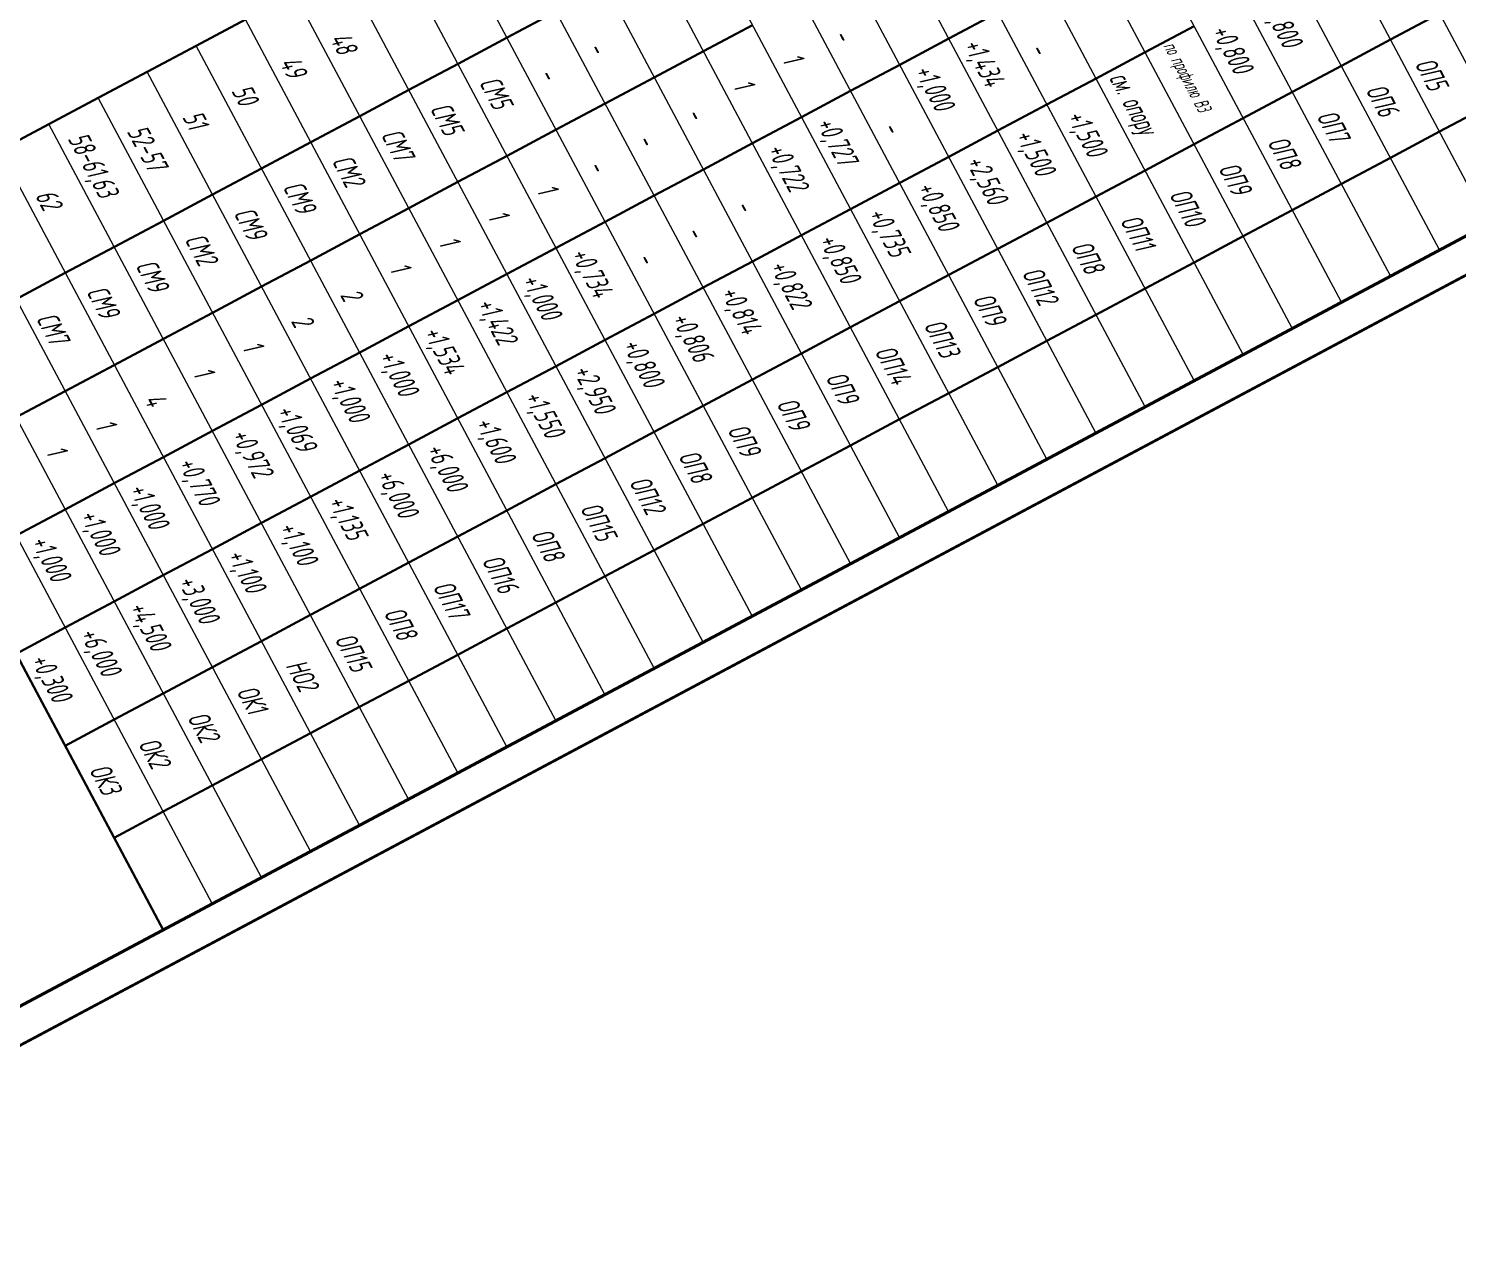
# Model space of a CAD drawing. Extents: x 5370511 to 5386565, y 1010429 to 1053793.
# Drawn here: x 5380050.5 to 5380256, y 1040223.5 to 1040396.7 of the extents above; entities that cross this region are included whole.
import ezdxf
from ezdxf.enums import TextEntityAlignment as Align

# ---------------------------------------------------------------- set-up
doc = ezdxf.new("R2010")
doc.units = 0
doc.layers.get('0').update_dxf_attribs({"linetype": 'CONTINUOUS'})
doc.styles.add('ГОСТ_НИПИ', font='gost_nipi.shx', dxfattribs={"oblique": 15})

# ---------------------------------------------------------------- blocks, each defined once
blk = doc.blocks.new('*U110')
at = {"lineweight": 50, "const_width": 0.4}
blk.add_lwpolyline([(-594, 420), (0, 420), (0, 0), (-594, 0)], close=True, dxfattribs=at)
at = {"lineweight": 50}
blk.add_lwpolyline([(-574, 5), (-5, 5), (-5, 415), (-574, 415)], close=True, dxfattribs=at)
at = {"style": 'ГОСТ_НИПИ', "oblique": 15}
blk.add_attdef('СКВОЗНАЯ_НУМЕРАЦИЯ', text='', height=3, dxfattribs=at).set_placement((-10, 411.5), align=Align.MIDDLE_CENTER)
at = {"style": 'ГОСТ_НИПИ', "oblique": 15, "width": 0.8}
for tag, p in [('ДАТА_СОГЛ_1', (-580.75, 146)), ('ДАТА_СОГЛ_2', (-575.75, 146)), ('ФАМИЛИЯ_СОГЛ_2', (-575.75, 111)), ('ФАМИЛИЯ_СОГЛ_1', (-580.75, 111)), ('ХАРАКТЕР_РАБОТЫ_СОГЛ_1', (-580.75, 91)), ('ХАРАКТЕР_РАБОТЫ_СОГЛ_2', (-575.75, 91))]:
    blk.add_attdef(tag, p, '', height=3, rotation=90, dxfattribs=at)
at = {"style": 'ГОСТ_НИПИ', "oblique": 15}
for tag, width, p in [('ОБОЗНАЧЕНИЕ_ДОКУМЕНТА', 0.8, (-65, 55)), ('НАИМЕНОВАНИЕ_ПРОЕКТА', 0.8, (-65, 42.5)), ('НАИМЕНОВАНИЕ_ОБЪЕКТА', 0.8, (-90, 27.5)), ('СТАДИЯ', 0.8, (-47.5, 25)), ('ЛИСТ', 0.8, (-32.5, 25)), ('ЛИСТОВ', 0.8, (-15, 25)), ('НАИМЕНОВАНИЕ_ЧЕРТЕЖА', 0.8, (-90, 12.5)), ('ПРЕДПРИЯТИЕ', 0.7, (-30.48, 12.55))]:
    blk.add_attdef(tag, text='', height=3, dxfattribs=dict(at, width=width)).set_placement(p, align=Align.MIDDLE_CENTER)
at = {"style": 'ГОСТ_НИПИ', "oblique": 15, "width": 0.8}
blk.add_attdef('РАЗРАБ', text='', height=3, dxfattribs=at).set_placement((-189.18, 32.18), align=Align.MIDDLE_LEFT)
for tag, p in [('ФАМИЛИЯ_5', (-169, 31)), ('ДАТА_1', (-134, 31)), ('ХАРАКТЕР_РАБОТЫ_1', (-189, 26)), ('ФАМИЛИЯ_1', (-169, 26)), ('ДАТА_2', (-134, 26)), ('ХАРАКТЕР_РАБОТЫ_2', (-189, 20.72)), ('ФАМИЛИЯ_2', (-169.15, 20.71)), ('ДАТА_3', (-134, 20.72)), ('ХАРАКТЕР_РАБОТЫ_3', (-189, 16)), ('ФАМИЛИЯ_3', (-169.01, 15.99)), ('ДАТА_4', (-134, 16)), ('ФАМИЛИЯ_6', (-169, 11)), ('ДАТА_5', (-134, 11)), ('ХАРАКТЕР_РАБОТЫ_4', (-189, 6)), ('ФАМИЛИЯ_4', (-169, 6)), ('ДАТА_6', (-134, 6))]:
    blk.add_attdef(tag, p, '', height=3, dxfattribs=at)
at = {"style": 'ГОСТ_НИПИ', "oblique": 15, "width": 0.8, "flags": 8}
blk.add_attdef('НКОНТР', text='', height=3, dxfattribs=at).set_placement((-189.36, 12.34), align=Align.MIDDLE_LEFT)
at = {"style": 'ГОСТ_НИПИ', "oblique": 15, "width": 0.8}
blk.add_attdef('ФОРМАТ', text='', height=3, dxfattribs=at).set_placement((-38.94, 0.42), align=Align.BOTTOM_CENTER)
blk = doc.blocks.new('*U642')
at = {"lineweight": 20}
for p, q in [((125, -95), (15, -95)), ((125, -95), (15, -95)), ((125, -103), (15, -103)), ((125, -103), (15, -103)), ((125, -111), (15, -111)), ((125, -111), (15, -111)), ((125, -119), (15, -119)), ((125, -119), (15, -119)), ((125, -127), (15, -127)), ((125, -127), (15, -127)), ((125, -135), (15, -135)), ((125, -135), (15, -135)), ((125, -143), (15, -143)), ((125, -143), (15, -143)), ((125, -151), (15, -151)), ((125, -151), (15, -151)), ((125, -159), (15, -159)), ((125, -159), (15, -159)), ((125, -167), (15, -167)), ((125, -167), (15, -167)), ((125, -175), (15, -175)), ((125, -175), (15, -175)), ((125, -183), (15, -183)), ((125, -183), (15, -183)), ((125, -191), (15, -191)), ((125, -191), (15, -191)), ((125, -199), (15, -199)), ((125, -199), (15, -199)), ((125, -207), (15, -207)), ((125, -207), (15, -207)), ((125, -215), (15, -215)), ((125, -215), (15, -215)), ((125, -223), (15, -223)), ((125, -223), (15, -223)), ((125, -231), (15, -231)), ((125, -231), (15, -231)), ((125, -239), (15, -239)), ((125, -239), (15, -239)), ((125, -247), (15, -247)), ((125, -247), (15, -247)), ((125, -255), (15, -255)), ((125, -255), (15, -255)), ((125, -263), (15, -263)), ((125, -263), (15, -263)), ((125, -271), (15, -271)), ((125, -271), (15, -271)), ((125, -279), (15, -279)), ((125, -279), (15, -279)), ((125, -287), (15, -287)), ((125, -287), (15, -287)), ((125, -295), (15, -295)), ((125, -295), (15, -295)), ((125, -303), (15, -303)), ((125, -303), (15, -303)), ((125, -311), (15, -311)), ((125, -311), (15, -311)), ((125, -319), (15, -319))]:
    blk.add_line(p, q, dxfattribs=at)
at = {"lineweight": 30}
for p, q in [((95, -95), (95, -103)), ((110, -95), (110, -103)), ((95, -103), (95, -111)), ((110, -103), (110, -111)), ((125, -111), (125, -103)), ((95, -111), (95, -119)), ((110, -111), (110, -119)), ((125, -119), (125, -111)), ((95, -119), (95, -127)), ((110, -119), (110, -127)), ((125, -127), (125, -119)), ((80, -127), (80, -135)), ((95, -127), (95, -135)), ((110, -127), (110, -135)), ((125, -135), (125, -127)), ((80, -135), (80, -143)), ((95, -135), (95, -143)), ((110, -135), (110, -143)), ((125, -143), (125, -135)), ((80, -143), (80, -151)), ((95, -143), (95, -151)), ((110, -143), (110, -151)), ((125, -151), (125, -143)), ((65, -151), (65, -159)), ((80, -151), (80, -159)), ((95, -151), (95, -159)), ((110, -151), (110, -159)), ((125, -159), (125, -151)), ((65, -159), (65, -167)), ((80, -159), (80, -167)), ((95, -159), (95, -167)), ((110, -159), (110, -167)), ((125, -167), (125, -159)), ((65, -167), (65, -175)), ((80, -167), (80, -175)), ((95, -167), (95, -175)), ((110, -167), (110, -175)), ((125, -175), (125, -167)), ((65, -175), (65, -183)), ((80, -175), (80, -183)), ((95, -175), (95, -183)), ((110, -175), (110, -183)), ((125, -183), (125, -175)), ((50, -183), (50, -191)), ((65, -183), (65, -191)), ((80, -183), (80, -191)), ((95, -183), (95, -191)), ((110, -183), (110, -191)), ((125, -191), (125, -183)), ((50, -191), (50, -199)), ((65, -191), (65, -199)), ((80, -191), (80, -199)), ((95, -191), (95, -199)), ((110, -191), (110, -199)), ((125, -199), (125, -191)), ((50, -199), (50, -207)), ((65, -199), (65, -207)), ((80, -199), (80, -207)), ((95, -199), (95, -207)), ((110, -199), (110, -207)), ((125, -207), (125, -199)), ((35, -207), (35, -215)), ((50, -207), (50, -215)), ((65, -207), (65, -215)), ((80, -207), (80, -215)), ((95, -207), (95, -215)), ((110, -207), (110, -215)), ((125, -215), (125, -207)), ((35, -215), (35, -223)), ((50, -215), (50, -223)), ((65, -215), (65, -223)), ((80, -215), (80, -223)), ((95, -215), (95, -223)), ((110, -215), (110, -223)), ((125, -223), (125, -215)), ((35, -223), (35, -231)), ((50, -223), (50, -231)), ((65, -223), (65, -231)), ((80, -223), (80, -231)), ((95, -223), (95, -231)), ((110, -223), (110, -231)), ((125, -231), (125, -223)), ((35, -231), (35, -239)), ((50, -231), (50, -239)), ((65, -231), (65, -239)), ((80, -231), (80, -239)), ((95, -231), (95, -239)), ((110, -231), (110, -239)), ((125, -239), (125, -231)), ((35, -239), (35, -247)), ((50, -239), (50, -247)), ((65, -239), (65, -247)), ((80, -239), (80, -247)), ((95, -239), (95, -247)), ((110, -239), (110, -247)), ((125, -247), (125, -239)), ((15, -247), (15, -255)), ((35, -247), (35, -255)), ((50, -247), (50, -255)), ((65, -247), (65, -255)), ((80, -247), (80, -255)), ((95, -247), (95, -255)), ((110, -247), (110, -255)), ((125, -255), (125, -247)), ((15, -255), (15, -263)), ((35, -255), (35, -263)), ((50, -255), (50, -263)), ((65, -255), (65, -263)), ((80, -255), (80, -263)), ((95, -255), (95, -263)), ((110, -255), (110, -263)), ((125, -263), (125, -255)), ((15, -263), (15, -271)), ((35, -263), (35, -271)), ((50, -263), (50, -271)), ((65, -263), (65, -271)), ((80, -263), (80, -271)), ((95, -263), (95, -271)), ((110, -263), (110, -271)), ((125, -271), (125, -263)), ((15, -271), (15, -279)), ((35, -271), (35, -279)), ((50, -271), (50, -279)), ((65, -271), (65, -279)), ((80, -271), (80, -279)), ((95, -271), (95, -279)), ((110, -271), (110, -279)), ((125, -279), (125, -271)), ((15, -279), (15, -287)), ((35, -279), (35, -287)), ((50, -279), (50, -287)), ((65, -279), (65, -287)), ((80, -279), (80, -287)), ((95, -279), (95, -287)), ((110, -279), (110, -287)), ((125, -287), (125, -279)), ((35, -287), (35, -295)), ((50, -287), (50, -295)), ((65, -287), (65, -295)), ((80, -287), (80, -295)), ((95, -287), (95, -295)), ((110, -287), (110, -295)), ((125, -295), (125, -287)), ((50, -295), (50, -303)), ((65, -295), (65, -303)), ((80, -295), (80, -303)), ((95, -295), (95, -303)), ((110, -295), (110, -303)), ((125, -303), (125, -295)), ((65, -303), (65, -311)), ((80, -303), (80, -311)), ((95, -303), (95, -311)), ((110, -303), (110, -311)), ((125, -311), (125, -303)), ((80, -311), (80, -319)), ((80, -311), (80, -319)), ((95, -311), (95, -319)), ((95, -311), (95, -319)), ((110, -311), (110, -319)), ((110, -311), (110, -319)), ((125, -319), (125, -311)), ((125, -319), (125, -311)), ((0, -319), (125, -319))]:
    blk.add_line(p, q, dxfattribs=at)

msp = doc.modelspace()

# ---------------------------------------------------------------- block references
at = {"rotation": 298.0491553101125}
for name, p in [('*U110', (5379999.257, 1040223.803)), ('*U642', (5380292.585, 1040527.392))]:
    msp.add_blockref(name, p, dxfattribs=at)

# ---------------------------------------------------------------- texts
at = {"style": 'ГОСТ_НИПИ', "oblique": 15}
for s, height, width, p in [('+0,800', 3, 0.8, (5380227.518, 1040400.229)), ('+0,800', 3, 0.8, (5380220.457, 1040396.467)), ('48', 3, 0.8, (5380093.704, 1040395.277)), ('-', 3, 0.8, (5380165.972, 1040395.745)), ('+1,434', 3, 0.8, (5380184.787, 1040394.458)), ('-', 3, 0.8, (5380130.677, 1040393.936)), ('1', 3, 0.8, (5380158.769, 1040392.251)), ('-', 3, 0.8, (5380194.206, 1040393.792)), ('по профилю ВЗ', 2, 0.7, (5380213.616, 1040394.223)), ('49', 3, 0.8, (5380086.481, 1040391.821)), ('-', 3, 0.8, (5380123.617, 1040390.174)), ('+1,000', 3, 0.8, (5380177.727, 1040390.696)), ('ОП5', 3, 0.8, (5380249.761, 1040391.603)), ('СМ5', 3, 0.8, (5380115.229, 1040388.904)), ('1', 3, 0.8, (5380151.708, 1040388.49)), ('см. опору', 3, 0.7, (5380205.809, 1040389.589)), ('ОП6', 3, 0.8, (5380242.701, 1040387.841)), ('50', 3, 0.8, (5380079.583, 1040387.753)), ('51', 3, 0.8, (5380072.523, 1040383.991)), ('СМ5', 3, 0.8, (5380108.168, 1040385.142)), ('-', 3, 0.8, (5380144.791, 1040384.459)), ('+1,500', 3, 0.8, (5380199.642, 1040384.152)), ('ОП7', 3, 0.8, (5380235.64, 1040384.079)), ('52-57', 3, 0.8, (5380064.561, 1040381.921)), ('+0,727', 3, 0.8, (5380163.606, 1040383.172)), ('-', 3, 0.8, (5380173.025, 1040382.507)), ('58-61,63', 3, 0.8, (5380056.048, 1040380.886)), ('СМ7', 3, 0.8, (5380101.108, 1040381.38)), ('-', 3, 0.8, (5380137.731, 1040380.697)), ('+1,500', 3, 0.8, (5380192.216, 1040381.42)), ('ОП8', 3, 0.8, (5380228.58, 1040380.317)), ('СМ2', 3, 0.8, (5380094.048, 1040377.618)), ('+0,722', 3, 0.8, (5380156.546, 1040379.411)), ('-', 3, 0.8, (5380130.67, 1040376.936)), ('+2,560', 3, 0.8, (5380185.156, 1040377.658)), ('ОП9', 3, 0.8, (5380221.52, 1040376.555)), ('СМ9', 3, 0.8, (5380086.987, 1040373.856)), ('1', 3, 0.8, (5380123.467, 1040373.442)), ('+0,850', 3, 0.8, (5380178.095, 1040373.896)), ('62', 3, 0.8, (5380051.352, 1040372.685)), ('ОП10', 3, 0.8, (5380214.459, 1040372.794)), ('СМ9', 3, 0.8, (5380079.927, 1040370.095)), ('1', 3, 0.8, (5380116.406, 1040369.68)), ('-', 3, 0.8, (5380151.844, 1040371.221)), ('+0,735', 3, 0.8, (5380171.035, 1040370.134)), ('ОП11', 3, 0.8, (5380207.399, 1040369.032)), ('СМ2', 3, 0.8, (5380072.867, 1040366.333)), ('1', 3, 0.8, (5380109.346, 1040365.919)), ('-', 3, 0.8, (5380144.784, 1040367.459)), ('+0,850', 3, 0.8, (5380163.974, 1040366.373)), ('ОП8', 3, 0.8, (5380200.339, 1040365.27)), ('+0,734', 3, 0.8, (5380128.304, 1040364.363)), ('-', 3, 0.8, (5380137.724, 1040363.697)), ('СМ9', 3, 0.8, (5380065.806, 1040362.571)), ('1', 3, 0.8, (5380102.286, 1040362.157)), ('+0,822', 3, 0.8, (5380156.914, 1040362.611)), ('ОП12', 3, 0.8, (5380193.278, 1040361.508)), ('+1,000', 3, 0.8, (5380121.244, 1040360.601)), ('СМ9', 3, 0.8, (5380058.746, 1040358.809)), ('2', 3, 0.8, (5380095.225, 1040358.395)), ('+0,814', 3, 0.8, (5380149.854, 1040358.849)), ('ОП9', 3, 0.8, (5380186.218, 1040357.746)), ('СМ7', 3, 0.8, (5380051.515, 1040354.956)), ('+1,422', 3, 0.8, (5380114.786, 1040357.16)), ('2', 3, 0.8, (5380088.165, 1040354.633)), ('+0,806', 3, 0.8, (5380142.793, 1040355.087)), ('ОП13', 3, 0.8, (5380179.158, 1040353.984)), ('1', 3, 0.8, (5380081.105, 1040350.871)), ('+1,534', 3, 0.8, (5380107.123, 1040353.078)), ('+0,800', 3, 0.8, (5380135.733, 1040351.325)), ('+1,000', 3, 0.8, (5380100.665, 1040349.637)), ('ОП14', 3, 0.8, (5380172.097, 1040350.223)), ('1', 3, 0.8, (5380074.044, 1040347.11)), ('+2,950', 3, 0.8, (5380128.673, 1040347.563)), ('+1,000', 3, 0.8, (5380093.604, 1040345.875)), ('ОП9', 3, 0.8, (5380165.037, 1040346.461)), ('4', 3, 0.8, (5380066.984, 1040343.348)), ('+1,550', 3, 0.8, (5380121.612, 1040343.802)), ('ОП9', 3, 0.8, (5380157.977, 1040342.699)), ('+1,069', 3, 0.8, (5380085.942, 1040341.792)), ('1', 3, 0.8, (5380059.924, 1040339.586)), ('+1,600', 3, 0.8, (5380114.552, 1040340.04)), ('ОП9', 3, 0.8, (5380150.916, 1040338.937)), ('+0,972', 3, 0.8, (5380079.484, 1040338.351)), ('1', 3, 0.8, (5380052.863, 1040335.824)), ('+6,000', 3, 0.8, (5380107.492, 1040336.278)), ('ОП8', 3, 0.8, (5380143.856, 1040335.175)), ('+0,770', 3, 0.8, (5380071.821, 1040334.269)), ('+6,000', 3, 0.8, (5380100.431, 1040332.516)), ('ОП12', 3, 0.8, (5380136.795, 1040331.413)), ('+1,000', 3, 0.8, (5380064.761, 1040330.507)), ('+1,135', 3, 0.8, (5380093.371, 1040328.754)), ('+1,000', 3, 0.8, (5380057.701, 1040326.745)), ('ОП15', 3, 0.8, (5380129.735, 1040327.652)), ('+1,100', 3, 0.8, (5380086.311, 1040324.992)), ('+1,000', 3, 0.8, (5380050.64, 1040322.983)), ('ОП8', 3, 0.8, (5380122.675, 1040323.89)), ('+1,100', 3, 0.8, (5380078.875, 1040321.03)), ('ОП16', 3, 0.8, (5380115.614, 1040320.128)), ('+3,000', 3, 0.8, (5380071.814, 1040317.269)), ('ОП17', 3, 0.8, (5380108.554, 1040316.366)), ('+4,500', 3, 0.8, (5380064.754, 1040313.507)), ('ОП8', 3, 0.8, (5380101.494, 1040312.604)), ('+6,000', 3, 0.8, (5380057.694, 1040309.745)), ('ОП15', 3, 0.8, (5380094.433, 1040308.842)), ('+0,300', 3, 0.8, (5380050.633, 1040305.983)), ('НО2', 3, 0.8, (5380087.373, 1040305.081)), ('ОК1', 3, 0.8, (5380080.313, 1040301.319)), ('ОК2', 3, 0.8, (5380073.252, 1040297.557)), ('ОК2', 3, 0.8, (5380066.192, 1040293.795)), ('ОК3', 3, 0.8, (5380059.132, 1040290.033))]:
    msp.add_text(s, height=height, rotation=298.04916, dxfattribs=dict(at, width=width)).set_placement(p)

doc.saveas('drawing.dxf')
